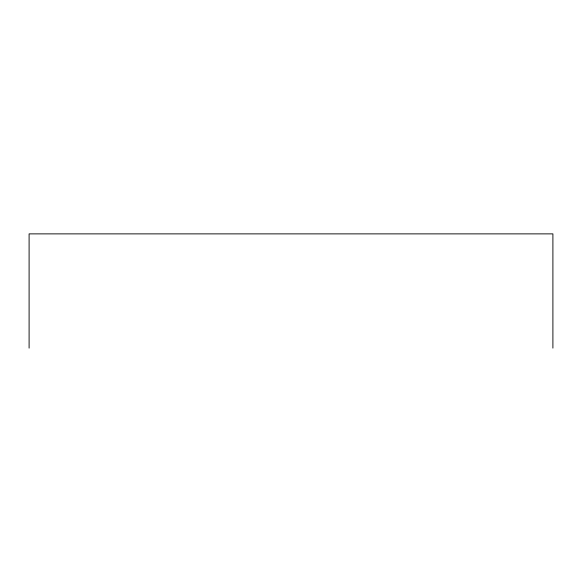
<?xml version="1.0" encoding="UTF-8"?>
<svg xmlns="http://www.w3.org/2000/svg" width="582" height="582" viewBox="0 0 582 582"><rect width="100%" height="100%" fill="white"/><g stroke="black" fill="none" stroke-linecap="round" stroke-linejoin="round"><path stroke-width="0.87" d="M552.9 348.123L552.9 233.877L29.1 233.877L29.1 348.123"/></g></svg>
